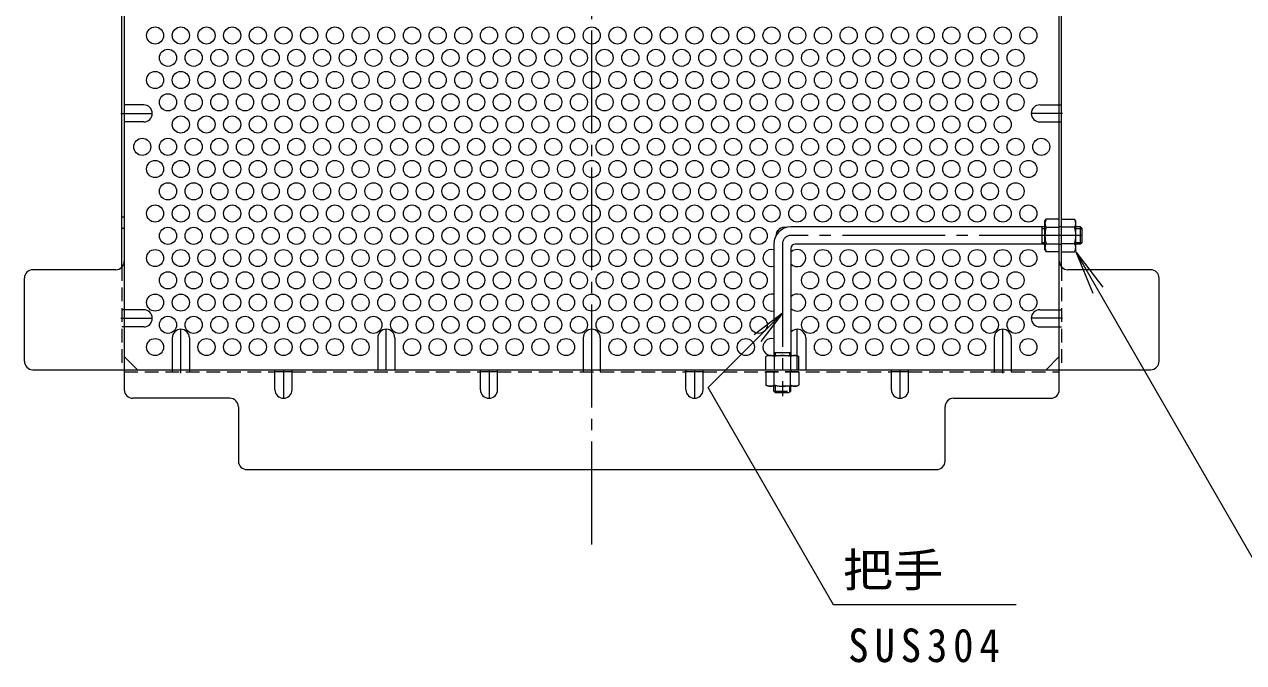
# Model space of a CAD drawing. Units: millimetres at full size, sheet at 1:4; details may follow other scales. Extents: x -837 to 1001, y -1646 to 790.
# Drawn here: x 235.8 to 663, y 176.8 to 400.3 of the extents above; entities that cross this region are included whole.
import ezdxf
from ezdxf.enums import TextEntityAlignment as Align

# ---------------------------------------------------------------- set-up
doc = ezdxf.new("R2010")
doc.units = ezdxf.units.MM
doc.header["$LTSCALE"] = 4
for name, pattern in [('CHAIN1', [8, 5, -1, 1, -1]), ('CHAIN2', [12, 9, -1, 1, -1]), ('DASHED1', [1.8, 1.2, -0.6])]:
    doc.linetypes.add(name, pattern=pattern)
for name, color, linetype, lineweight in [('A-5_文字', 7, 'Continuous', 9), ('A-6_寸法', 2, 'Continuous', 9), ('A-7_ハッチ', 2, 'Continuous', 9), ('A-8_記号', 2, 'Continuous', 9), ('A-B_ﾊｯﾁ', 2, 'Continuous', 9)]:
    doc.layers.add(name, color=color, linetype=linetype, lineweight=lineweight)
doc.styles.add('ＭＳ ゴシック', font='')
doc.styles.get('ＭＳ ゴシック').set_extended_font_data('MS Gothic')

msp = doc.modelspace()

# ---------------------------------------------------------------- linework, layer by layer
at = {"layer": 'A-5_文字'}
for p, q in [((604.16, 320.609), (676.431, 195.429)), ((604.16, 320.609), (610.139, 306.172)), ((604.16, 320.609), (613.672, 308.212)), ((501.393, 299.174), (491.476, 291.565)), ((583.348, 197.044), (519.302, 197.044))]:
    msp.add_line(p, q, dxfattribs=at)
msp.add_lwpolyline([(519.302, 197.044), (475.365, 273.146), (501.393, 299.174), (493.784, 289.257)], dxfattribs=at)
at = {"layer": 'A-6_寸法'}
for centre in [(281.593, 396.397), (290.593, 396.397), (299.593, 396.397), (308.593, 396.397), (317.593, 396.397), (326.593, 396.397), (335.593, 396.397), (344.593, 396.397), (353.593, 396.397), (362.593, 396.397), (371.593, 396.397), (380.593, 396.397), (389.593, 396.397), (398.593, 396.397), (407.593, 396.397), (416.593, 396.397), (425.593, 396.397), (434.593, 396.397), (443.593, 396.397), (452.593, 396.397), (461.593, 396.397), (470.593, 396.397), (479.593, 396.397), (488.593, 396.397), (497.593, 396.397), (506.593, 396.397), (515.593, 396.397), (524.593, 396.397), (533.593, 396.397), (542.593, 396.397), (551.593, 396.397), (560.593, 396.397), (569.593, 396.397), (578.593, 396.397), (587.593, 396.397), (286.093, 388.603), (295.093, 388.603), (304.093, 388.603), (313.093, 388.603), (322.093, 388.603), (331.093, 388.603), (340.093, 388.603), (349.093, 388.603), (358.093, 388.603), (367.093, 388.603), (376.093, 388.603), (385.093, 388.603), (394.093, 388.603), (403.093, 388.603), (412.093, 388.603), (421.093, 388.603), (430.093, 388.603), (439.093, 388.603), (448.093, 388.603), (457.093, 388.603), (466.093, 388.603), (475.093, 388.603), (484.093, 388.603), (493.093, 388.603), (502.093, 388.603), (511.093, 388.603), (520.093, 388.603), (529.093, 388.603), (538.093, 388.603), (547.093, 388.603), (556.093, 388.603), (565.093, 388.603), (574.093, 388.603), (583.093, 388.603), (281.593, 380.808), (290.593, 380.808), (299.593, 380.808), (308.593, 380.808), (317.593, 380.808), (326.593, 380.808), (335.593, 380.808), (344.593, 380.808), (353.593, 380.808), (362.593, 380.808), (371.593, 380.808), (380.593, 380.808), (389.593, 380.808), (398.593, 380.808), (407.593, 380.808), (416.593, 380.808), (425.593, 380.808), (434.593, 380.808), (443.593, 380.808), (452.593, 380.808), (461.593, 380.808), (470.593, 380.808), (479.593, 380.808), (488.593, 380.808), (497.593, 380.808), (506.593, 380.808), (515.593, 380.808), (524.593, 380.808), (533.593, 380.808), (542.593, 380.808), (551.593, 380.808), (560.593, 380.808), (569.593, 380.808), (578.593, 380.808), (587.593, 380.808), (286.093, 373.014), (295.093, 373.014), (304.093, 373.014), (313.093, 373.014), (322.093, 373.014), (331.093, 373.014), (340.093, 373.014), (349.093, 373.014), (358.093, 373.014), (367.093, 373.014), (376.093, 373.014), (385.093, 373.014), (394.093, 373.014), (403.093, 373.014), (412.093, 373.014), (421.093, 373.014), (430.093, 373.014), (439.093, 373.014), (448.093, 373.014), (457.093, 373.014), (466.093, 373.014), (475.093, 373.014), (484.093, 373.014), (493.093, 373.014), (502.093, 373.014), (511.093, 373.014), (520.093, 373.014), (529.093, 373.014), (538.093, 373.014), (547.093, 373.014), (556.093, 373.014), (565.093, 373.014), (574.093, 373.014), (583.093, 373.014), (290.593, 365.22), (299.593, 365.22), (308.593, 365.22), (317.593, 365.22), (326.593, 365.22), (335.593, 365.22), (344.593, 365.22), (353.593, 365.22), (362.593, 365.22), (371.593, 365.22), (380.593, 365.22), (389.593, 365.22), (398.593, 365.22), (407.593, 365.22), (416.593, 365.22), (425.593, 365.22), (434.593, 365.22), (443.593, 365.22), (452.593, 365.22), (461.593, 365.22), (470.593, 365.22), (479.593, 365.22), (488.593, 365.22), (497.593, 365.22), (506.593, 365.22), (515.593, 365.22), (524.593, 365.22), (533.593, 365.22), (542.593, 365.22), (551.593, 365.22), (560.593, 365.22), (569.593, 365.22), (578.593, 365.22), (277.093, 357.426), (286.093, 357.426), (295.093, 357.426), (304.093, 357.426), (313.093, 357.426), (322.093, 357.426), (331.093, 357.426), (340.093, 357.426), (349.093, 357.426), (358.093, 357.426), (367.093, 357.426), (376.093, 357.426), (385.093, 357.426), (394.093, 357.426), (403.093, 357.426), (412.093, 357.426), (421.093, 357.426), (430.093, 357.426), (439.093, 357.426), (448.093, 357.426), (457.093, 357.426), (466.093, 357.426), (475.093, 357.426), (484.093, 357.426), (493.093, 357.426), (502.093, 357.426), (511.093, 357.426), (520.093, 357.426), (529.093, 357.426), (538.093, 357.426), (547.093, 357.426), (556.093, 357.426), (565.093, 357.426), (574.093, 357.426), (583.093, 357.426), (592.093, 357.426), (281.593, 349.631), (290.593, 349.631), (299.593, 349.631), (308.593, 349.631), (317.593, 349.631), (326.593, 349.631), (335.593, 349.631), (344.593, 349.631), (353.593, 349.631), (362.593, 349.631), (371.593, 349.631), (380.593, 349.631), (389.593, 349.631), (398.593, 349.631), (407.593, 349.631), (416.593, 349.631), (425.593, 349.631), (434.593, 349.631), (443.593, 349.631), (452.593, 349.631), (461.593, 349.631), (470.593, 349.631), (479.593, 349.631), (488.593, 349.631), (497.593, 349.631), (506.593, 349.631), (515.593, 349.631), (524.593, 349.631), (533.593, 349.631), (542.593, 349.631), (551.593, 349.631), (560.593, 349.631), (569.593, 349.631), (578.593, 349.631), (587.593, 349.631), (286.093, 341.837), (295.093, 341.837), (304.093, 341.837), (313.093, 341.837), (322.093, 341.837), (331.093, 341.837), (340.093, 341.837), (349.093, 341.837), (358.093, 341.837), (367.093, 341.837), (376.093, 341.837), (385.093, 341.837), (394.093, 341.837), (403.093, 341.837), (412.093, 341.837), (421.093, 341.837), (430.093, 341.837), (439.093, 341.837), (448.093, 341.837), (457.093, 341.837), (466.093, 341.837), (475.093, 341.837), (484.093, 341.837), (493.093, 341.837), (502.093, 341.837), (511.093, 341.837), (520.093, 341.837), (529.093, 341.837), (538.093, 341.837), (547.093, 341.837), (556.093, 341.837), (565.093, 341.837), (574.093, 341.837), (583.093, 341.837), (281.593, 334.043), (290.593, 334.043), (299.593, 334.043), (308.593, 334.043), (317.593, 334.043), (326.593, 334.043), (335.593, 334.043), (344.593, 334.043), (353.593, 334.043), (362.593, 334.043), (371.593, 334.043), (380.593, 334.043), (389.593, 334.043), (398.593, 334.043), (407.593, 334.043), (416.593, 334.043), (425.593, 334.043), (434.593, 334.043), (443.593, 334.043), (452.593, 334.043), (461.593, 334.043), (470.593, 334.043), (479.593, 334.043), (488.593, 334.043), (497.593, 334.043), (506.593, 334.043), (515.593, 334.043), (524.593, 334.043), (533.593, 334.043), (542.593, 334.043), (551.593, 334.043), (560.593, 334.043), (569.593, 334.043), (578.593, 334.043), (587.593, 334.043), (286.093, 326.249), (295.093, 326.249), (304.093, 326.249), (313.093, 326.249), (322.093, 326.249), (331.093, 326.249), (340.093, 326.249), (349.093, 326.249), (358.093, 326.249), (367.093, 326.249), (376.093, 326.249), (385.093, 326.249), (394.093, 326.249), (403.093, 326.249), (412.093, 326.249), (421.093, 326.249), (430.093, 326.249), (439.093, 326.249), (448.093, 326.249), (457.093, 326.249), (466.093, 326.249), (475.093, 326.249), (484.093, 326.249), (493.093, 326.249), (281.593, 318.454), (290.593, 318.454), (299.593, 318.454), (308.593, 318.454), (317.593, 318.454), (326.593, 318.454), (335.593, 318.454), (344.593, 318.454), (353.593, 318.454), (362.593, 318.454), (371.593, 318.454), (380.593, 318.454), (389.593, 318.454), (398.593, 318.454), (407.593, 318.454), (416.593, 318.454), (425.593, 318.454), (434.593, 318.454), (443.593, 318.454), (452.593, 318.454), (461.593, 318.454), (470.593, 318.454), (479.593, 318.454), (488.593, 318.454), (515.593, 318.454), (524.593, 318.454), (533.593, 318.454), (542.593, 318.454), (551.593, 318.454), (560.593, 318.454), (569.593, 318.454), (578.593, 318.454), (587.593, 318.454), (286.093, 310.66), (295.093, 310.66), (304.093, 310.66), (313.093, 310.66), (322.093, 310.66), (331.093, 310.66), (340.093, 310.66), (349.093, 310.66), (358.093, 310.66), (367.093, 310.66), (376.093, 310.66), (385.093, 310.66), (394.093, 310.66), (403.093, 310.66), (412.093, 310.66), (421.093, 310.66), (430.093, 310.66), (439.093, 310.66), (448.093, 310.66), (457.093, 310.66), (466.093, 310.66), (475.093, 310.66), (484.093, 310.66), (493.093, 310.66), (511.093, 310.66), (520.093, 310.66), (529.093, 310.66), (538.093, 310.66), (547.093, 310.66), (556.093, 310.66), (565.093, 310.66), (574.093, 310.66), (583.093, 310.66), (281.593, 302.866), (290.593, 302.866), (299.593, 302.866), (308.593, 302.866), (317.593, 302.866), (326.593, 302.866), (335.593, 302.866), (344.593, 302.866), (353.593, 302.866), (362.593, 302.866), (371.593, 302.866), (380.593, 302.866), (389.593, 302.866), (398.593, 302.866), (407.593, 302.866), (416.593, 302.866), (425.593, 302.866), (434.593, 302.866), (443.593, 302.866), (452.593, 302.866), (461.593, 302.866), (470.593, 302.866), (479.593, 302.866), (488.593, 302.866), (515.593, 302.866), (524.593, 302.866), (533.593, 302.866), (542.593, 302.866), (551.593, 302.866), (560.593, 302.866), (569.593, 302.866), (578.593, 302.866), (587.593, 302.866), (286.093, 295.072), (295.093, 295.072), (304.093, 295.072), (313.093, 295.072), (322.093, 295.072), (331.093, 295.072), (340.093, 295.072), (349.093, 295.072), (358.093, 295.072), (367.093, 295.072), (376.093, 295.072), (385.093, 295.072), (394.093, 295.072), (403.093, 295.072), (412.093, 295.072), (421.093, 295.072), (430.093, 295.072), (439.093, 295.072), (448.093, 295.072), (457.093, 295.072), (466.093, 295.072), (475.093, 295.072), (484.093, 295.072), (493.093, 295.072), (511.093, 295.072), (520.093, 295.072), (529.093, 295.072), (538.093, 295.072), (547.093, 295.072), (556.093, 295.072), (565.093, 295.072), (574.093, 295.072), (583.093, 295.072), (281.593, 287.278), (299.593, 287.278), (308.593, 287.278), (317.593, 287.278), (326.593, 287.278), (335.593, 287.278), (344.593, 287.278), (353.593, 287.278), (371.593, 287.278), (380.593, 287.278), (389.593, 287.278), (398.593, 287.278), (407.593, 287.278), (416.593, 287.278), (425.593, 287.278), (443.593, 287.278), (452.593, 287.278), (461.593, 287.278), (470.593, 287.278), (479.593, 287.278), (488.593, 287.278), (515.593, 287.278), (524.593, 287.278), (533.593, 287.278), (542.593, 287.278), (551.593, 287.278), (560.593, 287.278), (569.593, 287.278), (587.593, 287.278)]:
    msp.add_circle(centre, 3, dxfattribs=at)
for centre, start, end in [((502.093, 326.249), 75.58004, 181.44762), ((497.593, 318.454), 74.53399, 285.46601), ((506.593, 318.454), 222.83343, 137.16657), ((497.593, 302.866), 74.53399, 285.46601), ((506.593, 302.866), 222.83343, 137.16657), ((497.593, 287.278), 74.53399, 256.64902)]:
    msp.add_arc(centre, 3, start, end, dxfattribs=at)
at = {"layer": 'A-7_ハッチ', "linetype": 'CHAIN2'}
msp.add_line((434.593, 218.162), (434.593, 668.162), dxfattribs=at)
at = {"layer": 'A-7_ハッチ'}
for p, q in [((270.793, 613.966), (270.793, 272.359)), ((598.393, 272.359), (598.393, 613.966)), ((269.993, 315.32), (269.993, 424.701)), ((599.193, 315.32), (599.193, 424.701)), ((267.793, 314.36), (238.79, 314.36)), ((630.397, 314.36), (601.393, 314.36)), ((235.79, 282.359), (235.79, 311.36)), ((633.397, 282.359), (633.397, 311.36)), ((275.405, 279.359), (270.793, 283.971)), ((593.781, 279.359), (598.393, 283.971)), ((238.79, 279.359), (630.397, 279.359)), ((329.593, 278.559), (323.593, 278.559)), ((401.593, 278.559), (395.593, 278.559)), ((473.593, 278.559), (467.593, 278.559)), ((545.593, 278.559), (539.593, 278.559)), ((307.794, 269.359), (273.793, 269.359)), ((561.392, 269.359), (595.393, 269.359)), ((310.794, 266.359), (310.794, 247.359)), ((558.392, 247.359), (558.392, 266.359)), ((313.794, 244.359), (555.392, 244.359))]:
    msp.add_line(p, q, dxfattribs=at)
at = {"layer": 'A-7_ハッチ', "linetype": 'DASHED1'}
for p, q in [((598.393, 372.117), (599.193, 372.117)), ((598.393, 366.117), (599.193, 366.117)), ((270.793, 332.808), (269.993, 332.808)), ((599.193, 329.359), (598.393, 329.359)), ((270.793, 328.808), (269.993, 328.808)), ((599.193, 323.159), (598.393, 323.159)), ((269.993, 315.32), (269.993, 279.354)), ((599.193, 315.32), (599.193, 279.354)), ((270.793, 300.352), (269.993, 300.352)), ((598.393, 300.352), (599.193, 300.352)), ((270.793, 294.352), (269.993, 294.352)), ((598.393, 294.352), (599.193, 294.352)), ((270.793, 278.559), (323.593, 278.559)), ((287.593, 279.359), (287.593, 278.559)), ((293.593, 279.359), (293.593, 278.559)), ((329.593, 278.559), (395.593, 278.559)), ((401.593, 278.559), (467.593, 278.559)), ((431.593, 279.359), (431.593, 278.559)), ((437.593, 279.359), (437.593, 278.559)), ((473.593, 278.559), (539.593, 278.559)), ((504.393, 279.359), (504.393, 278.559)), ((545.593, 278.559), (598.393, 278.559)), ((575.593, 279.359), (575.593, 278.559)), ((581.593, 279.359), (581.593, 278.559))]:
    msp.add_line(p, q, dxfattribs=at)
at = {"layer": 'A-7_ハッチ'}
for centre, start, end in [((267.793, 317.36), 270, 0), ((601.393, 317.36), 180, 270), ((238.79, 311.36), 90, 180), ((630.397, 311.36), 0, 90), ((238.79, 282.359), 180, 270), ((630.397, 282.359), 270, 0), ((273.793, 272.359), 180, 270), ((307.794, 266.359), 0, 90), ((561.392, 266.359), 90, 180), ((595.393, 272.359), 270, 0), ((313.794, 247.359), 180, 270), ((555.392, 247.359), 270, 0)]:
    msp.add_arc(centre, 3, start, end, dxfattribs=at)
at = {"layer": 'A-8_記号'}
for p, q in [((277.593, 372.117), (270.793, 372.117)), ((591.593, 372.117), (598.393, 372.117)), ((277.593, 366.117), (270.793, 366.117)), ((591.593, 366.117), (598.393, 366.117)), ((277.593, 300.352), (270.793, 300.352)), ((591.593, 300.352), (598.393, 300.352)), ((277.593, 294.352), (270.793, 294.352)), ((287.593, 290.509), (287.593, 279.359)), ((293.593, 290.509), (293.593, 279.359)), ((359.593, 290.509), (359.593, 279.359)), ((365.593, 290.509), (365.593, 279.359)), ((431.593, 290.509), (431.593, 279.359)), ((437.593, 290.509), (437.593, 279.359)), ((509.593, 290.509), (509.593, 279.359)), ((575.593, 290.509), (575.593, 279.359)), ((581.593, 290.509), (581.593, 279.359)), ((591.593, 294.352), (598.393, 294.352)), ((323.593, 272.359), (323.593, 279.359)), ((329.593, 272.359), (329.593, 279.359)), ((395.593, 272.359), (395.593, 279.359)), ((401.593, 272.359), (401.593, 279.359)), ((467.593, 272.359), (467.593, 279.359)), ((473.593, 272.359), (473.593, 279.359)), ((539.593, 272.359), (539.593, 279.359)), ((545.593, 272.359), (545.593, 279.359))]:
    msp.add_line(p, q, dxfattribs=at)
at = {"layer": 'A-8_記号', "linetype": 'CHAIN1'}
for p, q in [((269.593, 369.117), (280.593, 369.117)), ((599.593, 369.117), (588.593, 369.117)), ((269.593, 297.352), (280.593, 297.352)), ((599.593, 297.352), (588.593, 297.352)), ((290.593, 278.159), (290.593, 293.509)), ((362.593, 279.359), (362.593, 293.509)), ((434.593, 279.359), (434.593, 293.509)), ((506.593, 279.359), (506.593, 293.509)), ((578.593, 278.159), (578.593, 293.509)), ((326.593, 279.359), (326.593, 269.359)), ((398.593, 279.359), (398.593, 269.359)), ((470.593, 279.359), (470.593, 269.359)), ((542.593, 279.359), (542.593, 269.359))]:
    msp.add_line(p, q, dxfattribs=at)
at = {"layer": 'A-8_記号'}
for centre, start, end in [((277.593, 369.117), 270, 90), ((591.593, 369.117), 90, 270), ((277.593, 297.352), 270, 90), ((591.593, 297.352), 90, 270), ((290.593, 290.509), 0, 180), ((362.593, 290.509), 0, 180), ((434.593, 290.509), 0, 180), ((506.593, 290.509), 0, 137.16657), ((578.593, 290.509), 0, 180), ((326.593, 272.359), 180, 0), ((398.593, 272.359), 180, 0), ((470.593, 272.359), 180, 0), ((542.593, 272.359), 180, 0)]:
    msp.add_arc(centre, 3, start, end, dxfattribs=at)
at = {"layer": 'A-B_ﾊｯﾁ', "color": 3}
for p, q in [((593.393, 329.359), (504.393, 329.359)), ((592.393, 323.359), (592.393, 329.359)), ((605.893, 329.359), (604.193, 329.359)), ((605.893, 323.359), (605.893, 329.359)), ((605.893, 329.359), (606.393, 328.859)), ((592.393, 328.859), (593.393, 328.859)), ((604.193, 328.859), (606.393, 328.859)), ((606.393, 323.859), (606.393, 328.859)), ((498.393, 323.359), (498.393, 284.359)), ((504.393, 321.859), (504.393, 284.359)), ((593.393, 323.359), (505.893, 323.359)), ((592.393, 323.859), (593.393, 323.859)), ((604.193, 323.859), (606.393, 323.859)), ((605.893, 323.359), (604.193, 323.359)), ((605.893, 323.359), (606.393, 323.859)), ((498.393, 285.359), (504.393, 285.359)), ((498.893, 285.359), (498.893, 284.359)), ((503.893, 285.359), (503.893, 284.359))]:
    msp.add_line(p, q, dxfattribs=at)
at = {"layer": 'A-B_ﾊｯﾁ'}
for p, q in [((593.393, 331.359), (593.826, 332.109)), ((593.393, 321.359), (593.393, 331.359)), ((598.393, 332.109), (593.826, 332.109)), ((593.826, 329.222), (598.393, 329.222)), ((598.393, 320.609), (598.393, 332.109)), ((599.193, 320.609), (599.193, 332.109)), ((599.193, 332.109), (603.76, 332.109)), ((603.76, 329.222), (599.193, 329.222)), ((604.193, 331.359), (603.76, 332.109)), ((604.193, 321.359), (604.193, 331.359)), ((593.393, 321.359), (593.826, 320.609)), ((593.826, 323.495), (598.393, 323.495)), ((598.393, 320.609), (593.826, 320.609)), ((603.76, 323.495), (599.193, 323.495)), ((599.193, 320.609), (603.76, 320.609)), ((604.193, 321.359), (603.76, 320.609)), ((496.393, 284.359), (495.643, 283.926)), ((495.643, 279.359), (495.643, 283.926)), ((496.393, 284.359), (506.393, 284.359)), ((498.53, 283.926), (498.53, 279.359)), ((504.256, 283.926), (504.256, 279.359)), ((506.393, 284.359), (507.143, 283.926)), ((507.143, 279.359), (507.143, 283.926)), ((495.643, 279.359), (507.143, 279.359))]:
    msp.add_line(p, q, dxfattribs=at)
at = {"layer": 'A-B_ﾊｯﾁ', "color": 3, "linetype": 'CHAIN2'}
for p, q in [((606.393, 326.359), (504.393, 326.359)), ((501.393, 323.359), (501.393, 270.126))]:
    msp.add_line(p, q, dxfattribs=at)
at = {"layer": 'A-B_ﾊｯﾁ', "linetype": 'DASHED1'}
for p, q in [((507.143, 278.559), (495.643, 278.559)), ((495.643, 278.559), (495.643, 273.992)), ((498.53, 273.992), (498.53, 278.559)), ((504.256, 273.992), (504.256, 278.559)), ((507.143, 278.559), (507.143, 273.992)), ((496.393, 273.559), (495.643, 273.992)), ((506.393, 273.559), (496.393, 273.559)), ((506.393, 273.559), (507.143, 273.992))]:
    msp.add_line(p, q, dxfattribs=at)
at = {"layer": 'A-B_ﾊｯﾁ', "color": 3, "linetype": 'DASHED1'}
for p, q in [((498.393, 271.859), (498.393, 273.559)), ((498.893, 273.559), (498.893, 271.359)), ((503.893, 273.559), (503.893, 271.359)), ((504.393, 271.859), (504.393, 273.559)), ((498.393, 271.859), (504.393, 271.859)), ((498.393, 271.859), (498.893, 271.359)), ((498.893, 271.359), (503.893, 271.359)), ((504.393, 271.859), (503.893, 271.359))]:
    msp.add_line(p, q, dxfattribs=at)
at = {"layer": 'A-B_ﾊｯﾁ', "color": 3}
for centre, radius in [((504.393, 323.359), 6), ((505.893, 321.859), 1.5)]:
    msp.add_arc(centre, radius, 90, 180, dxfattribs=at)
at = {"layer": 'A-B_ﾊｯﾁ'}
for centre, radius, start, end in [((596.675, 330.464), 3.29, 149.99998, 176.07924), ((596.128, 330.699), 2.735, 180.2103, 212.68507), ((603.076, 326.359), 9.683, 162.79973, 197.20026), ((600.911, 330.464), 3.29, 3.92076, 30.00002), ((601.458, 330.699), 2.735, 327.31493, 359.7897), ((594.511, 326.359), 9.683, 342.79974, 17.20027), ((596.128, 322.019), 2.735, 147.31491, 179.78969), ((596.675, 322.253), 3.29, 183.92075, 210), ((601.458, 322.019), 2.735, 0.21031, 32.68509), ((600.911, 322.253), 3.29, 330, 356.07925), ((497.288, 281.077), 3.29, 93.92075, 120), ((497.053, 281.624), 2.735, 57.31491, 89.78969), ((501.393, 274.676), 9.683, 72.79973, 107.20026), ((505.733, 281.624), 2.735, 90.2103, 122.68507), ((505.498, 281.077), 3.29, 59.99998, 86.07924)]:
    msp.add_arc(centre, radius, start, end, dxfattribs=at)
at = {"layer": 'A-B_ﾊｯﾁ', "color": 3, "linetype": 'CHAIN2'}
msp.add_arc((504.393, 323.359), 3, 90, 180, dxfattribs=at)
at = {"layer": 'A-B_ﾊｯﾁ', "linetype": 'DASHED1'}
for centre, radius, start, end in [((497.288, 276.841), 3.29, 239.99998, 266.07924), ((497.053, 276.293), 2.735, 270.2103, 302.68507), ((501.393, 283.241), 9.683, 252.79973, 287.20026), ((505.733, 276.293), 2.735, 237.31491, 269.78969), ((505.498, 276.841), 3.29, 273.92075, 300)]:
    msp.add_arc(centre, radius, start, end, dxfattribs=at)

# ---------------------------------------------------------------- texts
at = {"layer": 'A-5_文字', "color": 2, "style": 'ＭＳ ゴシック', "width": 1.1}
msp.add_text('把手', height=11.73, dxfattribs=at).set_placement((522.552, 199.778), align=Align.BOTTOM_LEFT)
at = {"layer": 'A-5_文字', "color": 2, "insert": (524.427, 176.764), "char_height": 11.73, "attachment_point": 7, "style": 'ＭＳ ゴシック'}
msp.add_mtext('\\T1.28;\\W0.9;SUS304', dxfattribs=at)

doc.saveas('drawing.dxf')
